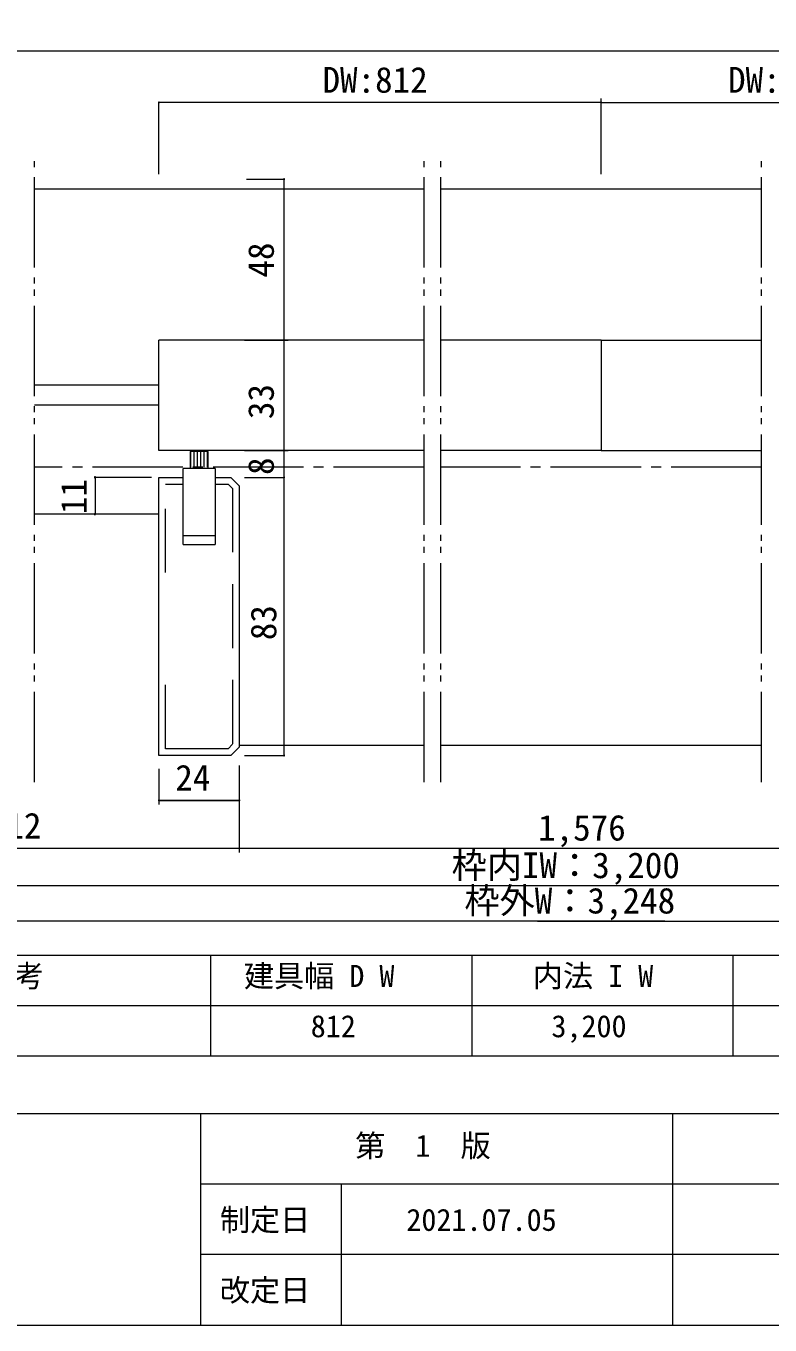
# Model space of a CAD drawing. Units: millimetres on the paper, enlarged 10 times, with parts at other scales. Extents: x -1985 to 2015, y -1370 to 1400.
# Drawn here: x -1349 to -608, y -1370 to -78 of the extents above; entities that cross this region are included whole.
import ezdxf
from ezdxf.enums import TextEntityAlignment as Align

# ---------------------------------------------------------------- set-up
doc = ezdxf.new("R2010")
doc.units = ezdxf.units.MM
doc.header["$LTSCALE"] = 10
for name, pattern in [('CHAIN2', [12, 9, -1, 1, -1]), ('DOUBLE_CHAIN2', [12.8, 9, -1, 0.6, -0.6, 0.6, -1]), ('USER2', [9.525, 6.35, -3.175])]:
    doc.linetypes.add(name, pattern=pattern)
doc.layers.add('1-1_0', color=7, linetype='Continuous', lineweight=20)
doc.layers.add('2-0', color=7, linetype='Continuous', lineweight=20)
doc.styles.add('ＭＳ ゴシック', font='')
doc.styles.get('ＭＳ ゴシック').set_extended_font_data('MS Gothic')

msp = doc.modelspace()

# ---------------------------------------------------------------- linework, layer by layer
at = {"layer": '1-1_0'}
for p, q in [((395, -102.5), (-1935, -102.5)), ((395, -102.5), (-1935, -102.5)), ((395, -1002.5), (-1935, -1002.5)), ((395, -1002.5), (-1935, -1002.5)), ((-1165, -1002.5), (-1165, -1102.5)), ((-905, -1002.5), (-905, -1102.5)), ((-645, -1002.5), (-645, -1102.5)), ((395, -1052.5), (-1935, -1052.5)), ((395, -1102.5), (-1935, -1102.5)), ((2015, -1160), (-1985, -1160)), ((-1175, -1160), (-1175, -1370)), ((-705, -1160), (-705, -1370)), ((2015, -1230), (-1175, -1230)), ((-1035, -1230), (-1035, -1370)), ((75, -1300), (-1175, -1300))]:
    msp.add_line(p, q, dxfattribs=at)
msp.add_lwpolyline([(-1985, -1370), (2015, -1370), (2015, 1400), (-1985, 1400)], close=True, dxfattribs=at)
at = {"layer": '2-0', "color": 4, "lineweight": 9}
for p, q in [((-1216.26, -224.94), (-1216.26, -153.69)), ((-776.08, -153.69), (-1216.26, -153.69)), ((-776.08, -224.94), (-776.08, -149.52)), ((-776.08, -224.94), (-776.08, -153.69)), ((-776.08, -153.69), (-335.91, -153.69)), ((-1129.18, -229.94), (-1091.69, -229.94)), ((-1091.69, -389.94), (-1091.69, -229.94)), ((-1131.26, -389.94), (-1087.52, -389.94)), ((-1129.18, -389.94), (-1087.52, -389.94)), ((-1091.69, -499.94), (-1091.69, -389.94)), ((-1131.26, -499.94), (-1087.52, -499.94)), ((-1131.26, -499.94), (-1087.52, -499.94)), ((-1091.69, -526.6), (-1091.69, -499.94)), ((-1131.26, -526.6), (-1091.69, -526.6)), ((-1131.26, -526.6), (-1091.69, -526.6)), ((-1136.26, -813.27), (-1136.26, -899.88)), ((-1136.26, -813.27), (-1136.26, -899.88)), ((-1216.26, -816.6), (-1216.26, -852.13)), ((-1216.26, -816.6), (-1216.26, -852.13)), ((-1136.26, -847.96), (-1216.26, -847.96)), ((-1215.74, -847.96), (-1136.78, -847.96)), ((-1481.4, -895.71), (-70.77, -895.71)), ((-1216.26, -895.71), (-1136.26, -895.71)), ((-70.77, -933.08), (-1481.4, -933.08)), ((-712.75, -968.28), (-1561.4, -968.28)), ((-839.42, -968.28), (9.23, -968.28))]:
    msp.add_line(p, q, dxfattribs=at)
at = {"layer": '2-0', "linetype": 'DOUBLE_CHAIN2'}
for p, q in [((-1340.24, -829.84), (-1340.24, -206.4)), ((-952.42, -829.84), (-952.42, -206.4)), ((-935.75, -829.84), (-935.75, -206.4)), ((-616.42, -829.84), (-616.42, -206.4))]:
    msp.add_line(p, q, dxfattribs=at)
at = {"layer": '2-0'}
for p, q in [((-952.42, -239.94), (-1340.24, -239.94)), ((-616.42, -239.94), (-935.75, -239.94)), ((-952.42, -389.94), (-1216.26, -389.94)), ((-1216.26, -499.94), (-1216.26, -389.94)), ((-952.42, -389.94), (-1092.21, -389.94)), ((-776.08, -389.94), (-935.75, -389.94)), ((-776.08, -389.94), (-776.08, -483.27)), ((-776.08, -389.94), (-616.42, -389.94)), ((-1216.26, -434.94), (-1340.24, -434.94)), ((-1216.26, -454.94), (-1340.24, -454.94)), ((-952.42, -499.94), (-1216.26, -499.94)), ((-1184.44, -516.61), (-1184.44, -501.03)), ((-1181.1, -516.61), (-1181.1, -501.03)), ((-1177.77, -516.61), (-1177.77, -501.03)), ((-1174.44, -516.61), (-1174.44, -501.03)), ((-1171.1, -516.61), (-1171.1, -501.03)), ((-1167.77, -516.61), (-1167.77, -501.03)), ((-776.08, -499.94), (-616.42, -499.94)), ((-1216.26, -803.27), (-1216.26, -526.6)), ((-1216.26, -526.6), (-1192.1, -526.6)), ((-1192.1, -584.5), (-1192.1, -517.83)), ((-1160.43, -517.83), (-1192.1, -517.83)), ((-1192.1, -593.27), (-1192.1, -526.6)), ((-1160.43, -517.83), (-1160.43, -584.5)), ((-1160.43, -526.6), (-1144.6, -526.6)), ((-1160.43, -526.6), (-1144.6, -526.6)), ((-1160.43, -526.6), (-1160.43, -593.27)), ((-1136.26, -534.94), (-1144.6, -526.6)), ((-1136.26, -534.94), (-1144.6, -526.6)), ((-1136.26, -534.94), (-1136.26, -794.94)), ((-1216.26, -563.27), (-1340.24, -563.27)), ((-1192.1, -584.5), (-1160.43, -584.5)), ((-1192.1, -593.27), (-1160.43, -593.27)), ((-1136.26, -794.94), (-1144.6, -803.27)), ((-952.42, -793.27), (-1136.26, -793.27)), ((-616.42, -793.27), (-935.75, -793.27)), ((-1144.6, -803.27), (-1216.26, -803.27))]:
    msp.add_line(p, q, dxfattribs=at)
at = {"layer": '2-0', "color": 4, "linetype": 'CHAIN2', "lineweight": 9}
for p, q in [((-952.42, -516.61), (-1340.24, -516.61)), ((-616.42, -516.61), (-935.75, -516.61))]:
    msp.add_line(p, q, dxfattribs=at)
at = {"layer": '2-0', "linetype": 'USER2'}
for p, q in [((-1209.6, -621.27), (-1209.6, -533.27)), ((-1209.6, -533.27), (-1192.1, -533.27)), ((-1209.6, -796.6), (-1209.6, -708.6))]:
    msp.add_line(p, q, dxfattribs=at)
at = {"layer": '2-0'}
for points in [[(-776.08, -406.6), (-776.08, -499.94), (-935.75, -499.94)], [(-1167.21, -517.83), (-1167.21, -501.03), (-1185.32, -501.03), (-1185.32, -517.83)]]:
    msp.add_lwpolyline(points, dxfattribs=at)
at = {"layer": '2-0', "color": 4, "lineweight": 9}
for points in [[(-1223.67, -526.6), (-1279.87, -526.6), (-1279.87, -563.27)], [(-1131.26, -803.27), (-1091.69, -803.27), (-1091.69, -526.6)], [(-1136.26, -895.71), (-415.91, -895.71), (-335.91, -895.71)]]:
    msp.add_lwpolyline(points, dxfattribs=at)
at = {"layer": '2-0', "linetype": 'USER2'}
msp.add_lwpolyline([(-1160.43, -533.27), (-1147.36, -533.27), (-1142.93, -537.7), (-1142.93, -792.17), (-1147.36, -796.6), (-1209.6, -796.6)], dxfattribs=at)
at = {"layer": '2-0', "color": 4, "lineweight": 9}
for centre, start, end in [((-1216.26, -153.69), 0, 180), ((-1216.26, -153.69), 180, 0), ((-776.08, -153.69), 0, 180), ((-776.08, -153.69), 0, 180), ((-776.08, -153.69), 0, 180), ((-776.08, -153.69), 0, 180), ((-776.08, -153.69), 180, 0), ((-776.08, -153.69), 180, 0), ((-776.08, -153.69), 180, 0), ((-776.08, -153.69), 180, 0), ((-1091.69, -229.94), 90, 270), ((-1091.69, -229.94), 270, 90), ((-1091.69, -389.94), 90, 270), ((-1091.69, -389.94), 90, 270), ((-1091.69, -389.94), 270, 90), ((-1091.69, -389.94), 270, 90), ((-1091.69, -499.94), 90, 270), ((-1091.69, -499.94), 90, 270), ((-1091.69, -499.94), 270, 90), ((-1091.69, -499.94), 270, 90), ((-1279.89, -526.6), 90, 270), ((-1279.89, -526.6), 90, 270), ((-1279.89, -526.6), 270, 90), ((-1279.89, -526.6), 270, 90), ((-1091.69, -526.6), 90, 270), ((-1091.69, -526.6), 90, 270), ((-1091.69, -526.6), 270, 90), ((-1091.69, -526.6), 270, 90), ((-1279.89, -563.27), 90, 270), ((-1279.89, -563.27), 90, 270), ((-1279.89, -563.27), 270, 90), ((-1279.89, -563.27), 270, 90), ((-1091.69, -803.27), 90, 270), ((-1091.69, -803.27), 270, 90), ((-1216.26, -847.96), 0, 180), ((-1216.26, -847.96), 0, 180), ((-1216.26, -847.96), 180, 0), ((-1216.26, -847.96), 180, 0), ((-1136.26, -847.96), 0, 180), ((-1136.26, -847.96), 0, 180), ((-1136.26, -847.96), 180, 0), ((-1136.26, -847.96), 180, 0)]:
    msp.add_arc(centre, 0.521, start, end, dxfattribs=at)

# ---------------------------------------------------------------- texts
at = {"layer": '1-1_0', "style": 'ＭＳ ゴシック'}
for s, p in [('備\u3000\u3000\u3000\u3000\u3000\u3000考', (-1570.54, -1040.24)), ('建具幅 D W', (-1131.7, -1040.24)), ('内法 I W', (-844.13, -1040.24)), ('812', (-1065.17, -1090.25)), ('3,200', (-825.67, -1090.25)), ('第\u30001\u3000版', (-1020.97, -1209.21)), ('制定日', (-1155.61, -1282.92)), ('2021.07.05', (-970, -1282.92)), ('改定日', (-1155.61, -1352.92))]:
    msp.add_text(s, height=21.99, dxfattribs=at).set_placement(p, align=Align.BOTTOM_LEFT)
at = {"layer": '2-0', "style": 'ＭＳ ゴシック'}
for s, p in [('DW:812', (-1053.51, -151.61)), ('DW:812', (-649.88, -151.61)), ('24', (-1199.98, -845.88)), ('812', (-1385.56, -893.63)), ('1,576', (-838.95, -895.71)), ('枠内IW：3,200', (-924.95, -933.08)), ('枠外W：3,248', (-912.2, -968.28))]:
    msp.add_text(s, height=25.66, dxfattribs=at).set_placement(p, align=Align.BOTTOM_LEFT)
for s, p in [('48', (-1094.18, -327.83)), ('33', (-1094.21, -468.66)), ('8', (-1094.21, -524.24)), ('11', (-1280.49, -563.26)), ('83', (-1091.69, -688.66))]:
    msp.add_text(s, height=25.66, rotation=90, dxfattribs=at).set_placement(p, align=Align.BOTTOM_LEFT)

doc.saveas('drawing.dxf')
